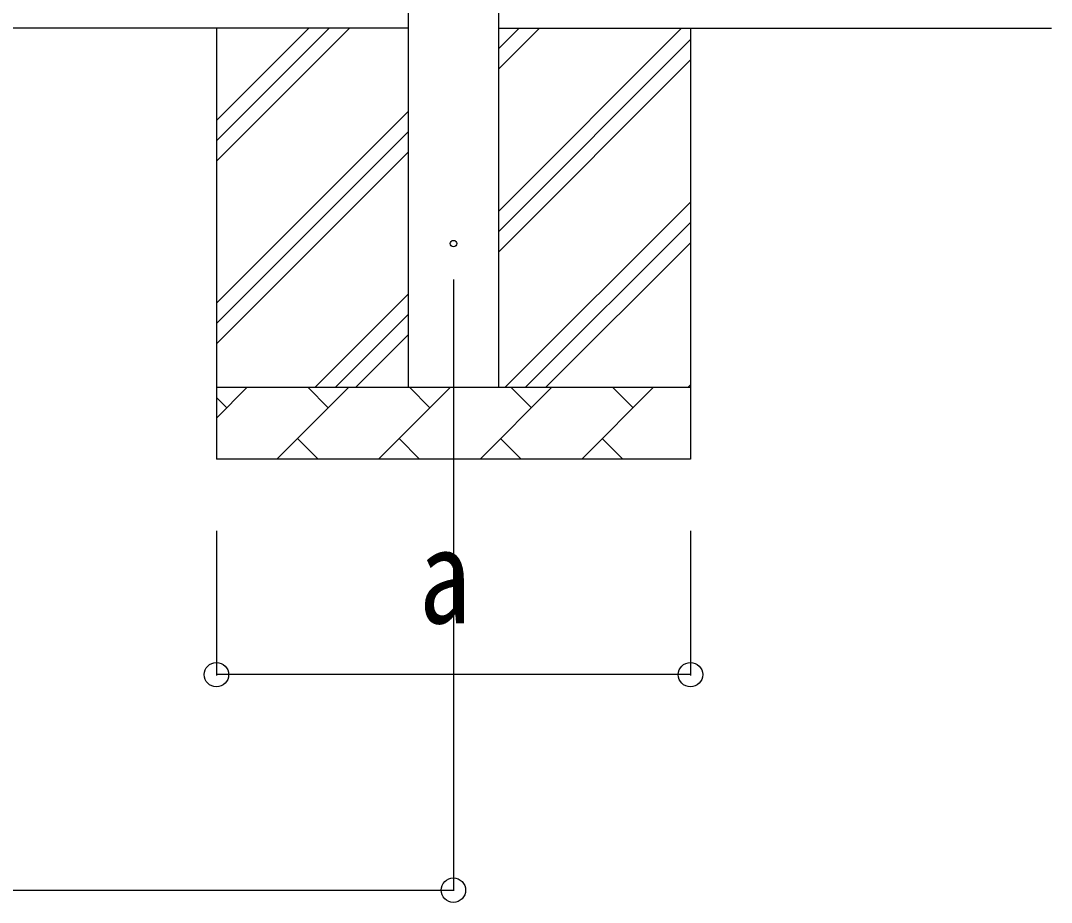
# Model space of a CAD drawing. Units: millimetres, scale not verified. Extents: x -16820 to 16820, y -11880 to 11880.
# Drawn here: x -11890 to -10454, y -5917 to -4690 of the extents above; entities that cross this region are included whole.
import ezdxf
from ezdxf.enums import TextEntityAlignment as Align

# ---------------------------------------------------------------- set-up
doc = ezdxf.new("R2010")
doc.units = ezdxf.units.MM
doc.header["$LTSCALE"] = 50
for name, color, linetype in [('0-3_YKK_12', 2, 'Continuous'), ('0-4_YKK_13', 4, 'Continuous'), ('0-5_YKK_A1', 4, 'Continuous'), ('0-6_YKK_D', 6, 'Continuous')]:
    doc.layers.add(name, color=color, linetype=linetype)
doc.styles.add('ＭＳ ゴシック', font='')
doc.styles.get('ＭＳ ゴシック').set_extended_font_data('MS Gothic')

msp = doc.modelspace()

# ---------------------------------------------------------------- linework, layer by layer
at = {"layer": '0-3_YKK_12'}
msp.add_line((-11286.92, -5050), (-11286.92, -5550), dxfattribs=at)
at = {"layer": '0-4_YKK_13'}
msp.add_circle((-11286.92, -5000), 4.5, dxfattribs=at)
at = {"layer": '0-5_YKK_A1'}
for p, q in [((-11349.42, -5200), (-11349.42, -2400)), ((-11224.42, -2400), (-11224.42, -5200)), ((-11349.42, -4700), (-14097.42, -4700)), ((-11616.92, -4700), (-11616.92, -5300)), ((-11616.92, -4885.05), (-11431.87, -4700)), ((-11616.92, -4856.77), (-11460.15, -4700)), ((-11616.92, -4828.48), (-11488.44, -4700)), ((-11224.42, -4700), (-10454.42, -4700)), ((-11224.42, -4955.1), (-10969.32, -4700)), ((-11224.42, -4757.11), (-11167.31, -4700)), ((-11224.42, -4728.82), (-11195.6, -4700)), ((-10956.92, -4700), (-10956.92, -5300)), ((-11224.42, -4983.38), (-10956.92, -4715.88)), ((-11224.42, -5011.67), (-10956.92, -4744.17)), ((-11616.92, -5083.04), (-11349.42, -4815.54)), ((-11616.92, -5111.32), (-11349.42, -4843.82)), ((-11616.92, -5139.61), (-11349.42, -4872.11)), ((-11214.76, -5200), (-10956.92, -4942.16)), ((-11186.48, -5200), (-10956.92, -4970.44)), ((-11158.19, -5200), (-10956.92, -4998.73)), ((-11479.32, -5200), (-11349.42, -5070.1)), ((-11451.04, -5200), (-11349.42, -5098.38)), ((-11422.75, -5200), (-11349.42, -5126.67)), ((-11616.92, -5200), (-10956.92, -5200)), ((-11616.92, -5242.89), (-11574.03, -5200)), ((-11532.61, -5300), (-11432.61, -5200)), ((-11461.16, -5228.55), (-11489.71, -5200)), ((-11391.18, -5300), (-11291.18, -5200)), ((-11319.74, -5228.55), (-11348.29, -5200)), ((-11249.76, -5300), (-11149.76, -5200)), ((-11178.32, -5228.55), (-11206.87, -5200)), ((-11108.34, -5300), (-11008.34, -5200)), ((-11036.9, -5228.55), (-11065.45, -5200)), ((-10960.21, -5200), (-10956.92, -5196.72)), ((-11602.58, -5228.55), (-11616.92, -5214.21)), ((-11504.05, -5271.45), (-11475.5, -5300)), ((-11362.63, -5271.45), (-11334.08, -5300)), ((-11221.21, -5271.45), (-11192.66, -5300)), ((-11079.79, -5271.45), (-11051.24, -5300)), ((-10956.92, -5300), (-11616.92, -5300))]:
    msp.add_line(p, q, dxfattribs=at)
at = {"layer": '0-6_YKK_D'}
for p, q in [((-11616.92, -5400), (-11616.92, -5601)), ((-11286.92, -5400), (-11286.92, -5901)), ((-10956.92, -5400), (-10956.92, -5601)), ((-10956.92, -5600), (-11616.92, -5600)), ((-14159.92, -5900), (-11286.92, -5900))]:
    msp.add_line(p, q, dxfattribs=at)
for centre in [(-11616.92, -5600), (-10956.92, -5600), (-11286.92, -5900)]:
    msp.add_circle(centre, 17, dxfattribs=at)

# ---------------------------------------------------------------- texts
at = {"layer": '0-6_YKK_D', "style": 'ＭＳ ゴシック', "width": 0.8}
msp.add_text('a', height=132, dxfattribs=at).set_placement((-11334.92, -5568), align=Align.BOTTOM_LEFT)

doc.saveas('drawing.dxf')
